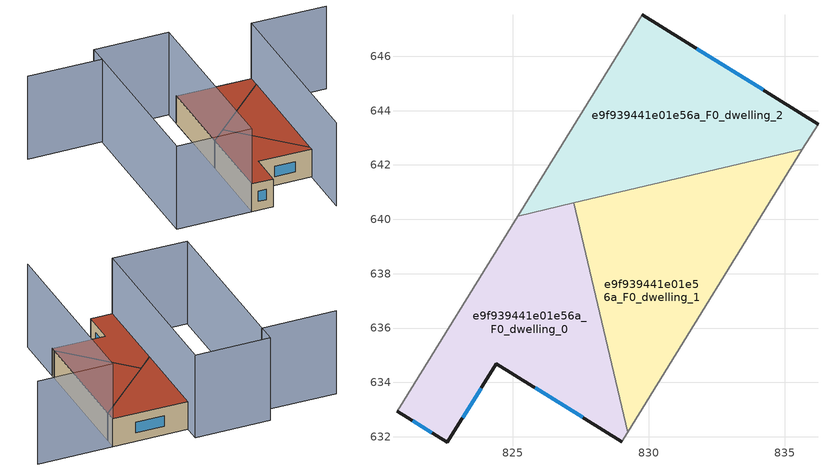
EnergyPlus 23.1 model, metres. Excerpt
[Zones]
e9f939441e01e56a_F0_dwelling_0
 floor ground (EU_floor_Construction): 827.25,640.61 829.22,632.18 829.01,631.83 824.39,634.7 822.59,631.8 820.74,632.95 825.18,640.12 z0
 wall outside (EU_wall_Construction): 820.74,632.95 822.59,631.8 824.39,634.7 829.01,631.83 z0:3
 wall adiabatic (EU_wall_Construction): 825.18,640.12 820.74,632.95 / 829.01,631.83 829.22,632.18 z0:3
 wall to e9f939441e01e56a_F0_dwelling_2 (EU_wall_Construction): 827.25,640.61 825.18,640.12 z0:3
 wall to e9f939441e01e56a_F0_dwelling_1 (EU_wall_Construction): 829.22,632.18 827.25,640.61 z0:3
 window (EU_Window_Construction): 823.16,632.7 823.83,633.79 / 821.32,632.59 822.02,632.16 / 825.83,633.8 827.57,632.72 z0.93:2.07
 roof outside (EU_roof_Construction): 829.01,631.83 829.22,632.18 827.25,640.61 825.18,640.12 820.74,632.95 822.59,631.8 824.39,634.7 z3
e9f939441e01e56a_F0_dwelling_1
 floor ground (EU_floor_Construction): 835.65,642.57 829.22,632.18 827.25,640.61 z0
 wall adiabatic (EU_wall_Construction): 829.22,632.18 835.65,642.57 z0:3
 wall to e9f939441e01e56a_F0_dwelling_2 (EU_wall_Construction): 835.65,642.57 827.25,640.61 z0:3
 roof outside (EU_roof_Construction): 829.22,632.18 835.65,642.57 827.25,640.61 z3
e9f939441e01e56a_F0_dwelling_2
 floor ground (EU_floor_Construction): 836.23,643.51 835.65,642.57 825.18,640.12 829.76,647.53 z0
 wall outside (EU_wall_Construction): 836.23,643.51 829.76,647.53 z0:3
 wall adiabatic (EU_wall_Construction): 829.76,647.53 825.18,640.12 / 835.65,642.57 836.23,643.51 z0:3
 window (EU_Window_Construction): 834.21,644.76 831.77,646.27 z0.93:2.07
 roof outside (EU_roof_Construction): 835.65,642.57 836.23,643.51 829.76,647.53 825.18,640.12 z3
shading: 826.05,627.04 836.23,643.51 / 836.23,643.51 842.71,639.5 / 816.75,655.37 823.19,651.38 / 830.64,648.96 820.74,632.95 / 820.74,632.95 814.26,636.96 / 814.26,636.96 824.16,652.96 / 824.16,652.96 830.64,648.96 z0:9
[Building]
EU S2 Campaign: North Axis=0; Terrain=City; Solar Distribution=FullExterior
[Site:Location]
Montreal-Trudeau.Intl.AP: Latitude=45.4667; Longitude=-73.75; Time Zone=-5; Elevation=36
[SizingPeriod:WeatherFileDays]
AnnualSizingPeriod: Begin Month=1; Begin Day of Month=1; End Month=12; End Day of Month=31; Day of Week for Start Day=Monday; Use Weather File Daylight Saving Period=No; Use Weather File Rain and Snow Indicators=No
[MATERIAL]
EU_InternalMass_Material: Roughness=MediumRough; Thickness=0.1; Conductivity=1; Density=1800; Specific Heat=900; Thermal Absorptance=0.9; Solar Absorptance=0.7; Visible Absorptance=0.7
[MATERIAL:NOMASS] Roughness=MediumRough; Thermal Absorptance=0.9; Solar Absorptance=0.7; Visible Absorptance=0.7
Name | Thermal Resistance
EU_wall_NoMass; EU_floor_NoMass | 1.36485
EU_roof_NoMass | 2.55992
[WINDOWMATERIAL:SIMPLEGLAZINGSYSTEM]
EU_Window_SimpleGlazing: UFactor=3.92339; Solar Heat Gain Coefficient=0.8; Visible Transmittance=0.8
[CONSTRUCTION]
EU_wall_Construction: EU_wall_NoMass
EU_roof_Construction: EU_roof_NoMass
EU_floor_Construction: EU_floor_NoMass
EU_Window_Construction: EU_Window_SimpleGlazing
EU_InternalMass_Construction: EU_InternalMass_Material
[ZONE] Type=1; Multiplier=1; Ceiling Height=autocalculate; Floor Area=autocalculate; Part of Total Floor Area=Yes
Name | Volume
e9f939441e01e56a_F0_dwelling_0 | 112.056
e9f939441e01e56a_F0_dwelling_1 | 112.061
e9f939441e01e56a_F0_dwelling_2 | 112.047
[INTERNALMASS] Construction=EU_InternalMass_Construction
Name | Zone or ZoneList | Surface Area
e9f939441e01e56a_F0_dwelling_0_EU_InternalMass | e9f939441e01e56a_F0_dwelling_0 | 37.3508
e9f939441e01e56a_F0_dwelling_1_EU_InternalMass | e9f939441e01e56a_F0_dwelling_1 | 37.3545
e9f939441e01e56a_F0_dwelling_2_EU_InternalMass | e9f939441e01e56a_F0_dwelling_2 | 37.3489
[OTHEREQUIPMENT] Fuel Type=Electricity; Design Level Calculation Method=Watts/Area; Power per Zone Floor Area=1; Fraction Latent=0; Fraction Radiant=0; Fraction Lost=0; Carbon Dioxide Generation Rate=0; EndUse Subcategory=EU_Step8_InternalGains
Name | Zone or ZoneList or Space or SpaceList | Schedule
EU_Step8_InternalGain_e9f939441e01e56a_F0_dwelling_0_f000 | e9f939441e01e56a_F0_dwelling_0 | EU_Step8_GainSchedule_e9f939441e01e56a_F0_dwelling_0_f000
EU_Step8_InternalGain_e9f939441e01e56a_F0_dwelling_1_f000 | e9f939441e01e56a_F0_dwelling_1 | EU_Step8_GainSchedule_e9f939441e01e56a_F0_dwelling_1_f000
EU_Step8_InternalGain_e9f939441e01e56a_F0_dwelling_2_f000 | e9f939441e01e56a_F0_dwelling_2 | EU_Step8_GainSchedule_e9f939441e01e56a_F0_dwelling_2_f000
[ZONEVENTILATION:DESIGNFLOWRATE] Schedule=EU_AlwaysOn; Design Flow Rate Calculation Method=AirChanges/Hour; Air Changes per Hour=0.860309; Ventilation Type=Natural; Fan Pressure Rise=0; Fan Total Efficiency=1; Constant Term Coefficient=1; Temperature Term Coefficient=0; Velocity Term Coefficient=0; Velocity Squared Term Coefficient=0; Minimum Indoor Temperature=-100; Maximum Indoor Temperature=100; Delta Temperature=-100; Minimum Outdoor Temperature=-100; Maximum Outdoor Temperature=100; Maximum Wind Speed=40
Name | Zone or ZoneList or Space or SpaceList
EU_ConstantAir_e9f939441e01e56a_F0_dwelling_0 | e9f939441e01e56a_F0_dwelling_0
EU_ConstantAir_e9f939441e01e56a_F0_dwelling_1 | e9f939441e01e56a_F0_dwelling_1
EU_ConstantAir_e9f939441e01e56a_F0_dwelling_2 | e9f939441e01e56a_F0_dwelling_2
[HVACTEMPLATE:THERMOSTAT] Constant Heating Setpoint=20; Constant Cooling Setpoint=50
EU_HeatOnly_e9f939441e01e56a_F0_dwelling_0; EU_HeatOnly_e9f939441e01e56a_F0_dwelling_1; EU_HeatOnly_e9f939441e01e56a_F0_dwelling_2
[HVACTEMPLATE:ZONE:IDEALLOADSAIRSYSTEM] System Availability Schedule=EU_AlwaysOn; Maximum Heating Supply Air Temperature=50; Minimum Cooling Supply Air Temperature=13; Maximum Heating Supply Air Humidity Ratio=0.0156; Minimum Cooling Supply Air Humidity Ratio=0.0077; Heating Limit=NoLimit; Cooling Limit=NoLimit; Heating Availability Schedule=EU_AlwaysOn; Cooling Availability Schedule=EU_CoolingOff; Dehumidification Control Type=ConstantSensibleHeatRatio; Cooling Sensible Heat Ratio=0.7; Dehumidification Setpoint=60; Humidification Control Type=None; Humidification Setpoint=30; Outdoor Air Method=None; Outdoor Air Flow Rate per Person=0.00944; Outdoor Air Flow Rate per Zone Floor Area=0; Outdoor Air Flow Rate per Zone=0; Demand Controlled Ventilation Type=None; Outdoor Air Economizer Type=NoEconomizer; Heat Recovery Type=None; Sensible Heat Recovery Effectiveness=0.7; Latent Heat Recovery Effectiveness=0.65
Name | Template Thermostat
e9f939441e01e56a_F0_dwelling_0 | EU_HeatOnly_e9f939441e01e56a_F0_dwelling_0
e9f939441e01e56a_F0_dwelling_1 | EU_HeatOnly_e9f939441e01e56a_F0_dwelling_1
e9f939441e01e56a_F0_dwelling_2 | EU_HeatOnly_e9f939441e01e56a_F0_dwelling_2
[SIZING:ZONE] Zone Cooling Design Supply Air Temperature Input Method=SupplyAirTemperature; Zone Cooling Design Supply Air Temperature=13; Zone Heating Design Supply Air Temperature Input Method=SupplyAirTemperature; Zone Heating Design Supply Air Temperature=50; Zone Cooling Design Supply Air Humidity Ratio=0.008; Zone Heating Design Supply Air Humidity Ratio=0.008; Cooling Design Air Flow Method=DesignDay; Cooling Design Air Flow Rate=0; Cooling Minimum Air Flow per Zone Floor Area=0.000762; Cooling Minimum Air Flow=0; Cooling Minimum Air Flow Fraction=0.2; Heating Design Air Flow Method=DesignDay; Heating Design Air Flow Rate=0; Heating Maximum Air Flow per Zone Floor Area=0.002032; Heating Maximum Air Flow=0.141576; Heating Maximum Air Flow Fraction=0.3; Account for Dedicated Outdoor Air System=No; Dedicated Outdoor Air System Control Strategy=NeutralSupplyAir; Dedicated Outdoor Air Low Setpoint Temperature for Design=autosize; Dedicated Outdoor Air High Setpoint Temperature for Design=autosize; Zone Load Sizing Method=Sensible Load Only No Latent Load; Zone Latent Cooling Design Supply Air Humidity Ratio Input Method=HumidityRatioDifference; Zone Cooling Design Supply Air Humidity Ratio Difference=0.005; Zone Latent Heating Design Supply Air Humidity Ratio Input Method=HumidityRatioDifference; Zone Humidification Design Supply Air Humidity Ratio Difference=0.005
e9f939441e01e56a_F0_dwelling_0; e9f939441e01e56a_F0_dwelling_1; e9f939441e01e56a_F0_dwelling_2
[SCHEDULE:CONSTANT]
Name | Hourly Value
EU_AlwaysOn | 1
EU_CoolingOff | 0
[SCHEDULE:FILE] Column Number=1; Rows to Skip at Top=0; Number of Hours of Data=8760; Column Separator=Comma; Interpolate to Timestep=No; Minutes per Item=60; Adjust Schedule for Daylight Savings=Yes
Name | File
EU_Step8_GainSchedule_e9f939441e01e56a_F0_dwelling_0_f000 | ../../schedules/e9f939441e01e56a/e9f939441e01e56a_F0_dwelling_0_f000_gain.csv
EU_Step8_GainSchedule_e9f939441e01e56a_F0_dwelling_1_f000 | ../../schedules/e9f939441e01e56a/e9f939441e01e56a_F0_dwelling_1_f000_gain.csv
EU_Step8_GainSchedule_e9f939441e01e56a_F0_dwelling_2_f000 | ../../schedules/e9f939441e01e56a/e9f939441e01e56a_F0_dwelling_2_f000_gain.csv
